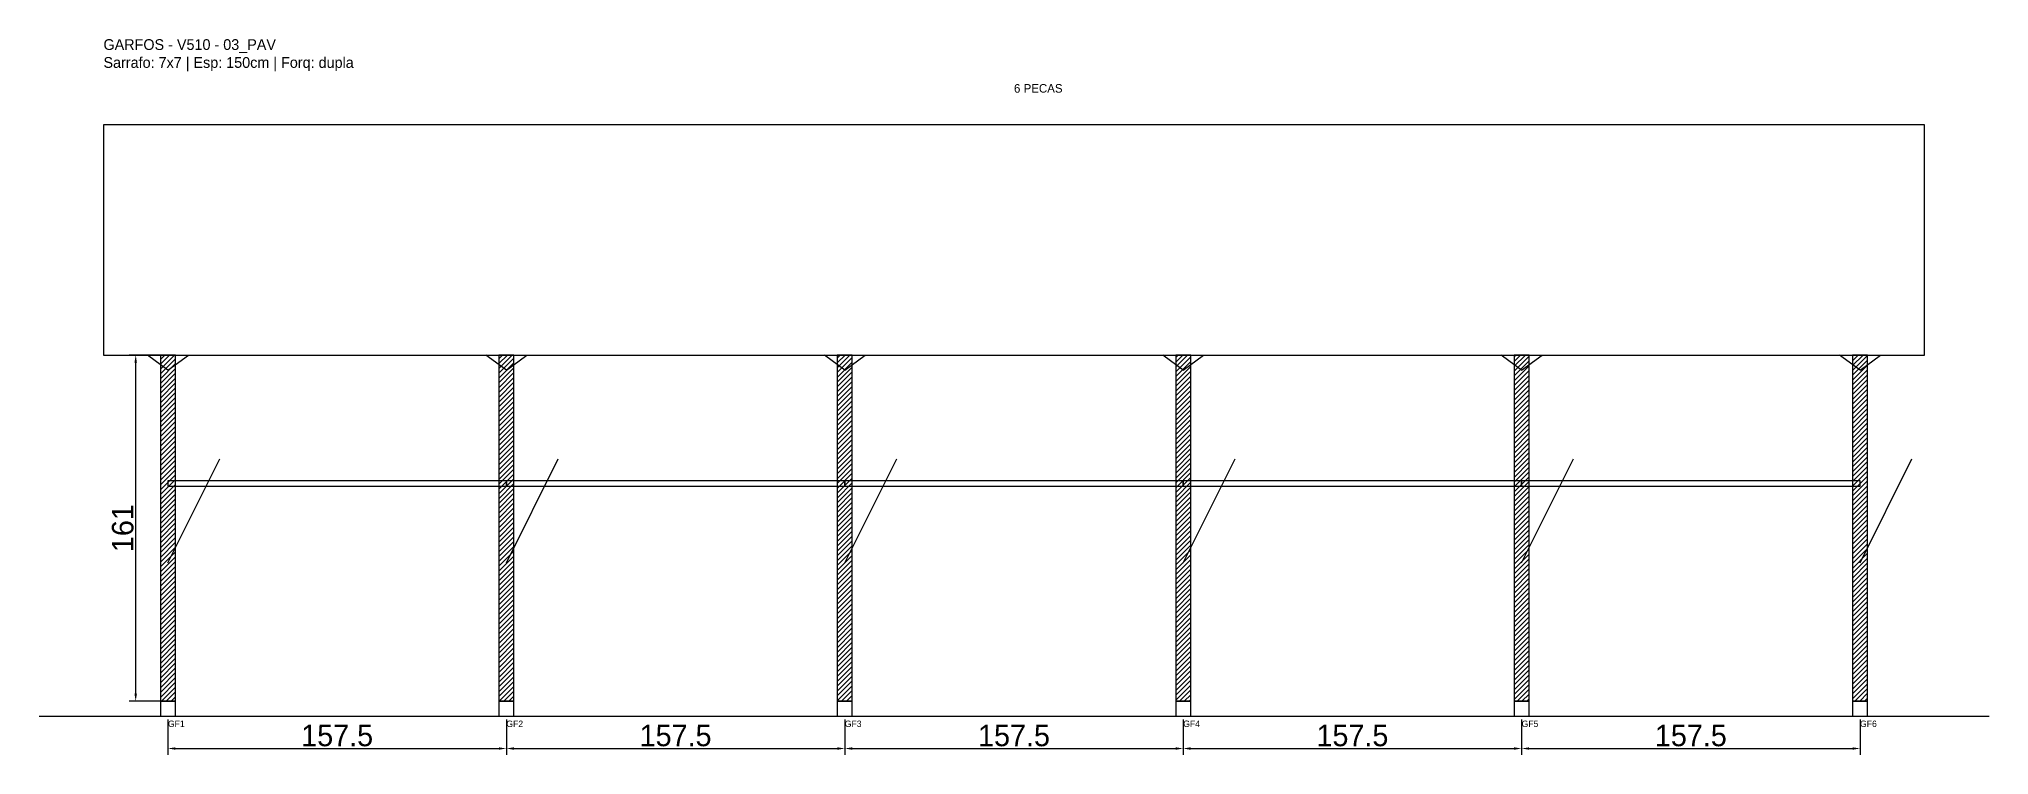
# Model space of a CAD drawing. Header units: metres. Extents: x -30 to 877, y -25 to 308.
import ezdxf

# ---------------------------------------------------------------- set-up
doc = ezdxf.new("R2010")
doc.units = ezdxf.units.M
for name, color, linetype in [('BARRA_ANCORAGEM', 1, 'Continuous'), ('COTA', 241, 'Continuous'), ('GARFOS OK', 3, 'Continuous'), ('NOME DA VIGA', 6, 'Continuous'), ('SARR_7x7', 40, 'Continuous'), ('TIRAS REESCORAMENTO', 252, 'Continuous'), ('VIGAS', 3, 'Continuous')]:
    doc.layers.add(name, color=color, linetype=linetype)
doc.dimstyles.new('EZ DXF', dxfattribs={"dimtxt": 10, "dimasz": 3.5, "dimexe": 3, "dimexo": 1.5, "dimgap": 1, "dimtad": 1, "dimdec": 1, "dimdsep": 46, "dimcen": 2.5, "dimazin": 3, "dimtfac": 1, "dimtmove": 0, "dimatfit": 3})

msp = doc.modelspace()

# ---------------------------------------------------------------- hatches: boundary and pattern name
at = {"layer": 'COTA'}
h = msp.add_hatch(dxfattribs=at)
h.set_pattern_fill('ANSI31', scale=0.5)
h.paths.add_polyline_path([(26.5, 0), (33.5, 0), (33.5, 161), (26.5, 161)])
h = msp.add_hatch(dxfattribs=at)
h.set_pattern_fill('ANSI31', scale=0.5)
h.paths.add_polyline_path([(183.974559, 0), (190.974559, 0), (190.974559, 161), (183.974559, 161)])
h = msp.add_hatch(dxfattribs=at)
h.set_pattern_fill('ANSI31', scale=0.5)
h.paths.add_polyline_path([(341.449118, 0), (348.449118, 0), (348.449118, 161), (341.449118, 161)])
h = msp.add_hatch(dxfattribs=at)
h.set_pattern_fill('ANSI31', scale=0.5)
h.paths.add_polyline_path([(498.923677, 0), (505.923677, 0), (505.923677, 161), (498.923677, 161)])
h = msp.add_hatch(dxfattribs=at)
h.set_pattern_fill('ANSI31', scale=0.5)
h.paths.add_polyline_path([(656.398236, 0), (663.398236, 0), (663.398236, 161), (656.398236, 161)])
h = msp.add_hatch(dxfattribs=at)
h.set_pattern_fill('ANSI31', scale=0.5)
h.paths.add_polyline_path([(813.872795, 0), (820.872795, 0), (820.872795, 161), (813.872795, 161)])

# ---------------------------------------------------------------- linework, layer by layer
at = {"layer": 'BARRA_ANCORAGEM'}
for p, q in [((30, 64.4), (54.15, 112.7)), ((187.474559, 64.4), (211.624559, 112.7)), ((344.949118, 64.4), (369.099118, 112.7)), ((502.423677, 64.4), (526.573677, 112.7)), ((659.898236, 64.4), (684.048236, 112.7)), ((817.372795, 64.4), (841.522795, 112.7))]:
    msp.add_line(p, q, dxfattribs=at)
at = {"layer": 'GARFOS OK'}
for p, q in [((30, 154), (20.5, 161)), ((20.5, 161), (39.5, 161)), ((30, 154), (39.5, 161)), ((187.474559, 154), (177.974559, 161)), ((177.974559, 161), (196.974559, 161)), ((187.474559, 154), (196.974559, 161)), ((344.949118, 154), (335.449118, 161)), ((335.449118, 161), (354.449118, 161)), ((344.949118, 154), (354.449118, 161)), ((502.423677, 154), (492.923677, 161)), ((492.923677, 161), (511.923677, 161)), ((502.423677, 154), (511.923677, 161)), ((659.898236, 154), (650.398236, 161)), ((650.398236, 161), (669.398236, 161)), ((659.898236, 154), (669.398236, 161)), ((817.372795, 154), (807.872795, 161)), ((807.872795, 161), (826.872795, 161)), ((817.372795, 154), (826.872795, 161))]:
    msp.add_line(p, q, dxfattribs=at)
at = {"layer": 'GARFOS OK', "linetype": 'CONTINUOUS'}
msp.add_line((-30, -7), (877.372795, -7), dxfattribs=at)
at = {"layer": 'GARFOS OK'}
for points in [[(26.5, 0), (33.5, 0), (33.5, 161), (26.5, 161), (26.5, 0)], [(183.974559, 0), (190.974559, 0), (190.974559, 161), (183.974559, 161), (183.974559, 0)], [(341.449118, 0), (348.449118, 0), (348.449118, 161), (341.449118, 161), (341.449118, 0)], [(498.923677, 0), (505.923677, 0), (505.923677, 161), (498.923677, 161), (498.923677, 0)], [(656.398236, 0), (663.398236, 0), (663.398236, 161), (656.398236, 161), (656.398236, 0)], [(813.872795, 0), (820.872795, 0), (820.872795, 161), (813.872795, 161), (813.872795, 0)]]:
    msp.add_lwpolyline(points, dxfattribs=at)
at = {"layer": 'SARR_7x7'}
for points in [[(26.5, -7), (33.5, -7), (33.5, 0), (26.5, 0), (26.5, -7)], [(183.974559, -7), (190.974559, -7), (190.974559, 0), (183.974559, 0), (183.974559, -7)], [(341.449118, -7), (348.449118, -7), (348.449118, 0), (341.449118, 0), (341.449118, -7)], [(498.923677, -7), (505.923677, -7), (505.923677, 0), (498.923677, 0), (498.923677, -7)], [(656.398236, -7), (663.398236, -7), (663.398236, 0), (656.398236, 0), (656.398236, -7)], [(813.872795, -7), (820.872795, -7), (820.872795, 0), (813.872795, 0), (813.872795, -7)]]:
    msp.add_lwpolyline(points, dxfattribs=at)
at = {"layer": 'TIRAS REESCORAMENTO'}
for points in [[(30, 100), (187.474559, 100), (187.474559, 102.5), (30, 102.5), (30, 100)], [(187.474559, 100), (344.949118, 100), (344.949118, 102.5), (187.474559, 102.5), (187.474559, 100)], [(344.949118, 100), (502.423677, 100), (502.423677, 102.5), (344.949118, 102.5), (344.949118, 100)], [(502.423677, 100), (659.898236, 100), (659.898236, 102.5), (502.423677, 102.5), (502.423677, 100)], [(659.898236, 100), (817.372795, 100), (817.372795, 102.5), (659.898236, 102.5), (659.898236, 100)]]:
    msp.add_lwpolyline(points, dxfattribs=at)
at = {"layer": 'VIGAS'}
msp.add_lwpolyline([(0, 161), (847.372795, 161), (847.372795, 268), (0, 268), (0, 161)], dxfattribs=at)

# ---------------------------------------------------------------- texts
at = {"layer": 'NOME DA VIGA'}
for s, height, p in [('6 PECAS', 4, (423.686397, 283)), ('GF1', 3, (30, -12)), ('GF2', 3, (187.474559, -12)), ('GF3', 3, (344.949118, -12)), ('GF4', 3, (502.423677, -12)), ('GF5', 3, (659.898236, -12)), ('GF6', 3, (817.372795, -12))]:
    msp.add_text(s, height=height, dxfattribs=at).set_placement(p)
at = {"layer": 'NOME DA VIGA', "insert": (0, 293), "char_height": 5, "attachment_point": 7}
msp.add_mtext('GARFOS - V510 - 03_PAV\\PSarrafo: 7x7 | Esp: 150cm | Forq: dupla', dxfattribs=at)

# ---------------------------------------------------------------- dimensions: what is measured, and where the dimension line sits
at = {"layer": 'COTA'}
msp.add_linear_dim(base=(15, 0), p1=(30, 0), p2=(30, 161), angle=90, dimstyle='EZ DXF', dxfattribs=at).render()
for base, p1, p2 in [((30, -22), (30, -7), (187.474559, -7)), ((187.474559, -22), (187.474559, -7), (344.949118, -7)), ((344.949118, -22), (344.949118, -7), (502.423677, -7)), ((502.423677, -22), (502.423677, -7), (659.898236, -7)), ((659.898236, -22), (659.898236, -7), (817.372795, -7))]:
    msp.add_linear_dim(base=base, p1=p1, p2=p2, dimstyle='EZ DXF', dxfattribs=at).render()

doc.saveas('drawing.dxf')
